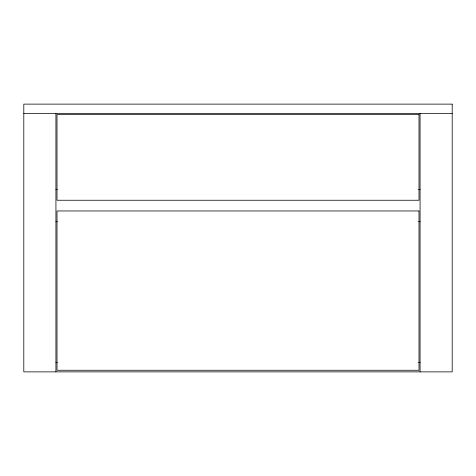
<?xml version="1.0" encoding="UTF-8"?>
<svg xmlns="http://www.w3.org/2000/svg" width="476" height="476" viewBox="0 0 476 476"><rect width="100%" height="100%" fill="white"/><g stroke="black" fill="none" stroke-linecap="round" stroke-linejoin="round"><path stroke-width="0.71" d="M23.8 113.496L452.2 113.496M55.93 189.537L57.417 189.537M418.582 189.537L420.07 189.537M55.93 221.667L57.417 221.667M418.582 221.667L420.07 221.667M55.93 362.504L57.417 362.504M418.582 362.504L420.07 362.504M420.07 113.496L420.07 371.875M55.93 113.496L55.93 371.875M452.2 104.125L23.8 104.125L23.8 371.875L452.2 371.875L452.2 104.125M418.999 114.567L57.001 114.567L57.001 200.247L418.999 200.247L418.999 114.567M418.999 210.957L57.001 210.957L57.001 370.268L418.999 370.268L418.999 210.957"/></g></svg>
